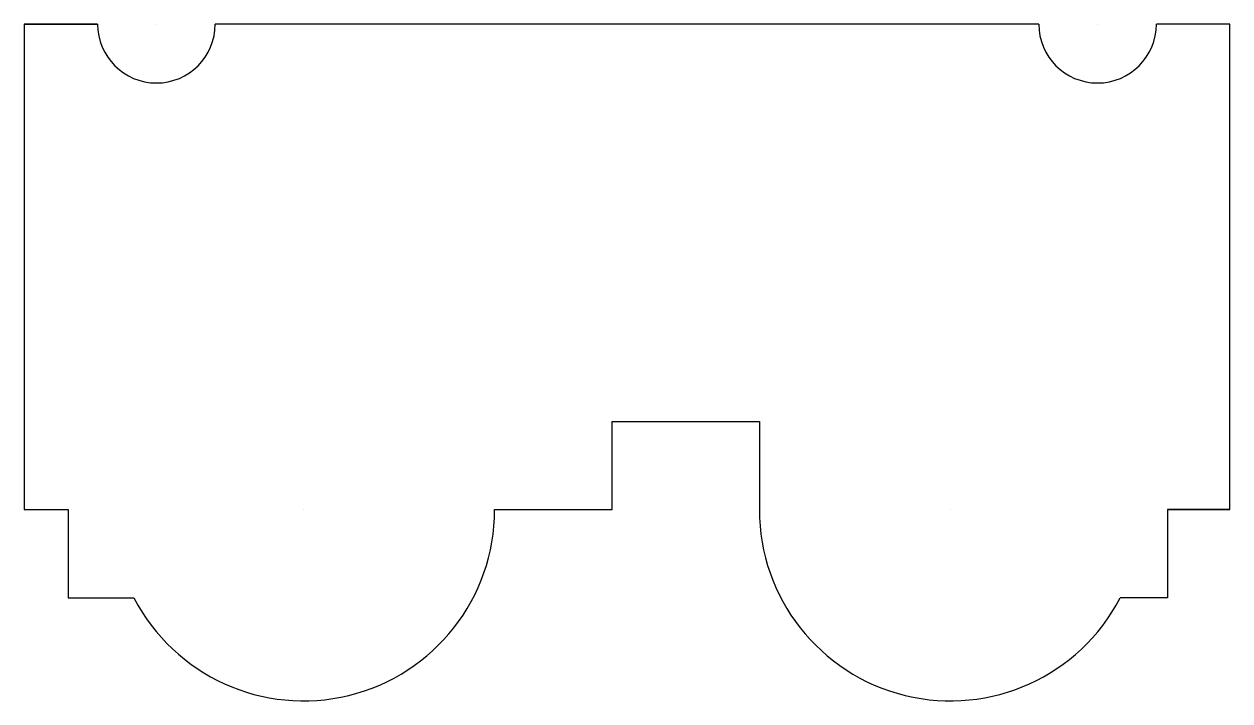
# Model space of a CAD drawing. Header units: inches. Extents: x 22 to 842, y -113 to 347.
import ezdxf

# ---------------------------------------------------------------- set-up
doc = ezdxf.new("R2010")
doc.units = ezdxf.units.IN
doc.header["$MEASUREMENT"] = 0

msp = doc.modelspace()

# ---------------------------------------------------------------- linework, layer by layer
for p, q in [((22.5, 347), (72.5, 347)), ((112.5, 347), (112.5, 347)), ((752.5, 347), (752.5, 347)), ((842.5, 347), (792.5, 347)), ((422.5, 17), (422.5, 77)), ((422.5, 77), (522.5, 77)), ((522.5, 77), (522.5, 17)), ((22.5, 17), (52.5, 17)), ((22.5, 17), (52.5, 17)), ((52.5, 17), (52.5, 17)), ((52.5, 17), (52.5, -43)), ((212.5, 17), (212.5, 17)), ((342.5, 17), (422.5, 17)), ((652.5, 17), (652.5, 17)), ((812.5, 17), (800, 17)), ((800, 17), (800, -43)), ((842.5, 17), (800, 17)), ((842.5, 17), (812.5, 17)), ((52.5, -43), (97.14, -42.93)), ((770, -43), (767.83, -43)), ((800, -43), (770, -43))]:
    msp.add_line(p, q)
for points in [[(72.5, 347), (22.5, 347), (22.5, 17), (52.5, 17)], [(712.5, 347), (152.5, 347)], [(800, 17), (842.5, 17), (842.5, 347), (792.5, 347)], [(342.5, 17), (422.5, 17)]]:
    msp.add_lwpolyline(points)
for centre, radius, start, end in [((112.5, 347), 40, 180, 0), ((752.5, 347), 40, 180, 0), ((212.5, 17), 130, 207.451, 0), ((652.5, 17), 130, 180, 332.51357)]:
    msp.add_arc(centre, radius, start, end)

doc.saveas('drawing.dxf')
